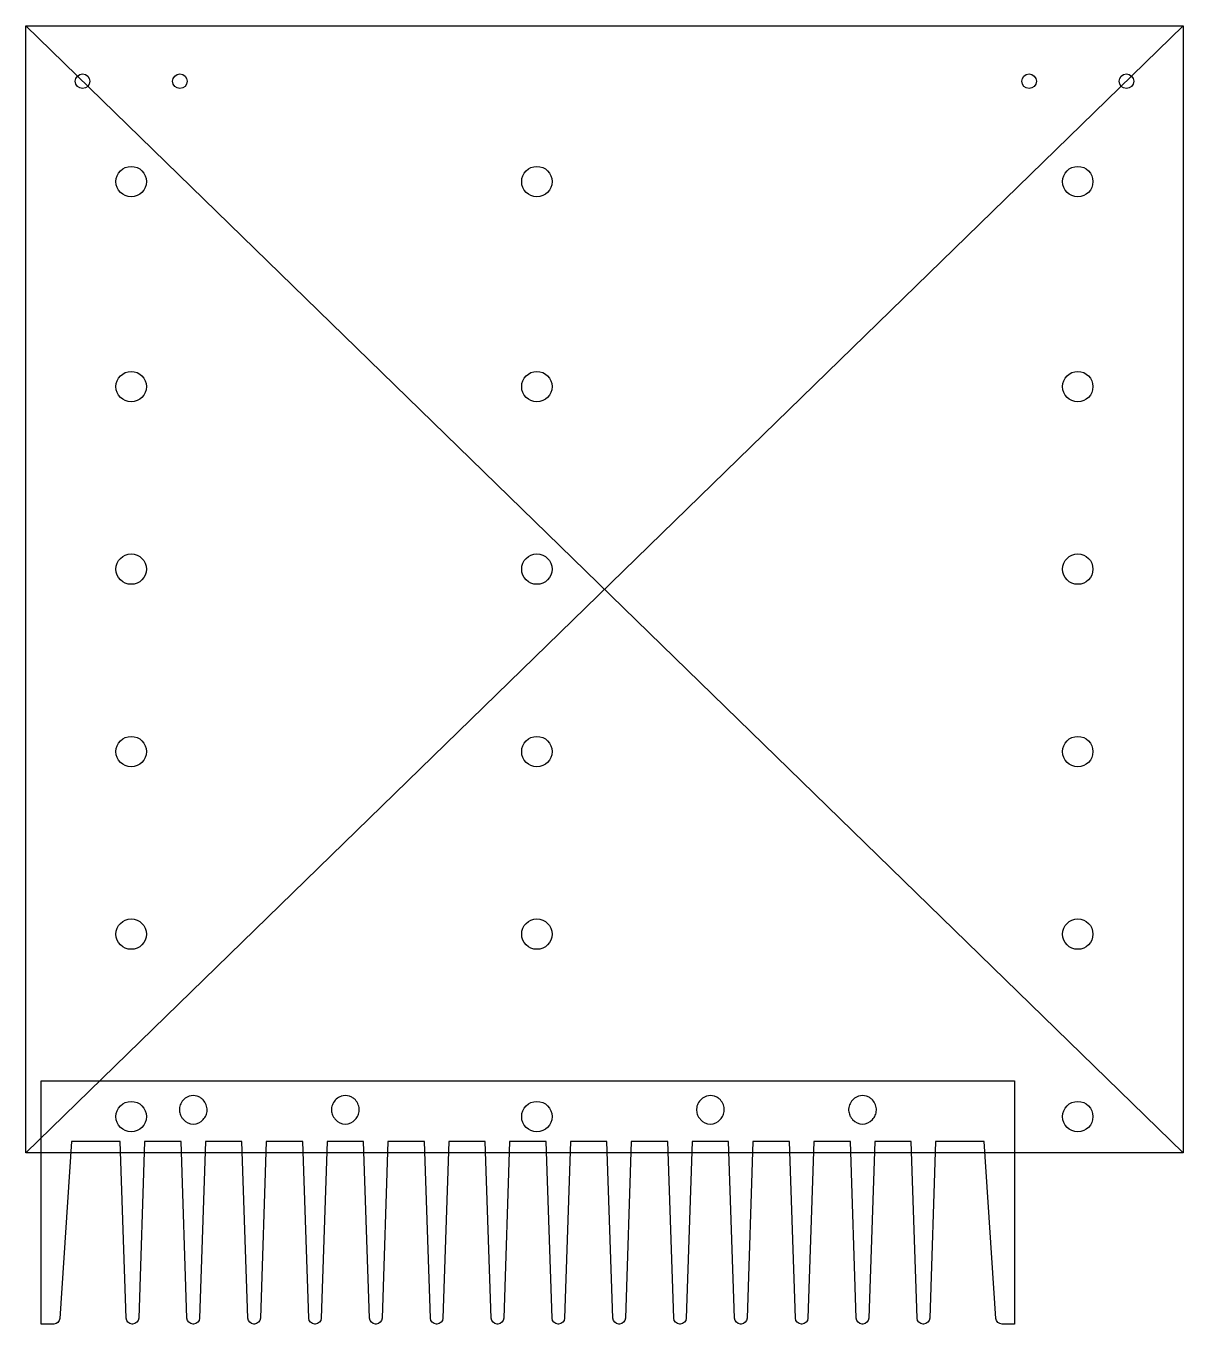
# Model space of a CAD drawing. Header units: millimetres. Extents: x -655 to -465, y -411 to -197.
import ezdxf

# ---------------------------------------------------------------- set-up
doc = ezdxf.new("R2010")
doc.units = ezdxf.units.MM
doc.layers.get('0').update_dxf_attribs({"linetype": 'CONTINUOUS'})

msp = doc.modelspace()

# ---------------------------------------------------------------- linework, layer by layer
for p, q in [((-464.79, -197.41), (-654.97, -382.68)), ((-464.79, -382.68), (-654.97, -197.41))]:
    msp.add_line(p, q)
msp.add_lwpolyline([(-464.79, -197.41), (-464.79, -382.68), (-654.97, -382.68), (-654.97, -197.41)], close=True)
msp.add_lwpolyline([(-649.4, -409.87, -0.394848), (-650.4, -410.8), (-652.47, -410.8), (-652.47, -370.8), (-492.47, -370.8), (-492.47, -410.8), (-494.53, -410.8, -0.394848), (-495.53, -409.87), (-497.47, -380.8), (-505.47, -380.8), (-506.43, -409.83, -0.404487), (-507.43, -410.8), (-507.5, -410.8, -0.404487), (-508.5, -409.83), (-509.47, -380.8), (-515.47, -380.8), (-516.43, -409.83, -0.404487), (-517.43, -410.8), (-517.5, -410.8, -0.404487), (-518.5, -409.83), (-519.47, -380.8), (-525.47, -380.8), (-526.43, -409.83, -0.404487), (-527.43, -410.8), (-527.5, -410.8, -0.404487), (-528.5, -409.83), (-529.47, -380.8), (-535.47, -380.8), (-536.43, -409.83, -0.404487), (-537.43, -410.8), (-537.5, -410.8, -0.404487), (-538.5, -409.83), (-539.47, -380.8), (-545.47, -380.8), (-546.43, -409.83, -0.404487), (-547.43, -410.8), (-547.5, -410.8, -0.404487), (-548.5, -409.83), (-549.47, -380.8), (-555.47, -380.8), (-556.43, -409.83, -0.404487), (-557.43, -410.8), (-557.5, -410.8, -0.404487), (-558.5, -409.83), (-559.47, -380.8), (-565.47, -380.8), (-566.43, -409.83, -0.404487), (-567.43, -410.8), (-567.5, -410.8, -0.404487), (-568.5, -409.83), (-569.47, -380.8), (-575.47, -380.8), (-576.43, -409.83, -0.404487), (-577.43, -410.8), (-577.5, -410.8, -0.404487), (-578.5, -409.83), (-579.47, -380.8), (-585.47, -380.8), (-586.43, -409.83, -0.404487), (-587.43, -410.8), (-587.5, -410.8, -0.404487), (-588.5, -409.83), (-589.47, -380.8), (-595.47, -380.8), (-596.43, -409.83, -0.404487), (-597.43, -410.8), (-597.5, -410.8, -0.404487), (-598.5, -409.83), (-599.47, -380.8), (-605.47, -380.8), (-606.43, -409.83, -0.404487), (-607.43, -410.8), (-607.5, -410.8, -0.404487), (-608.5, -409.83), (-609.47, -380.8), (-615.47, -380.8), (-616.43, -409.83, -0.404487), (-617.43, -410.8), (-617.5, -410.8, -0.404487), (-618.5, -409.83), (-619.47, -380.8), (-625.47, -380.8), (-626.43, -409.83, -0.404487), (-627.43, -410.8), (-627.5, -410.8, -0.404487), (-628.5, -409.83), (-629.47, -380.8), (-635.47, -380.8), (-636.43, -409.83, -0.404487), (-637.43, -410.8), (-637.5, -410.8, -0.404487), (-638.5, -409.83), (-639.47, -380.8), (-647.47, -380.8)], format="xyb", close=True)
for centre, radius in [((-645.67, -206.5), 1.2), ((-629.67, -206.5), 1.2), ((-490.09, -206.5), 1.2), ((-474.09, -206.5), 1.2), ((-637.67, -223), 2.5), ((-570.99, -223), 2.5), ((-482.09, -223), 2.5), ((-637.67, -256.7), 2.5), ((-570.99, -256.7), 2.5), ((-482.09, -256.7), 2.5), ((-637.67, -286.7), 2.5), ((-570.99, -286.7), 2.5), ((-482.09, -286.7), 2.5), ((-637.67, -316.7), 2.5), ((-570.99, -316.7), 2.5), ((-482.09, -316.7), 2.5), ((-637.67, -346.7), 2.5), ((-570.99, -346.7), 2.5), ((-482.09, -346.7), 2.5), ((-637.67, -376.7), 2.5), ((-570.99, -376.7), 2.5), ((-482.09, -376.7), 2.5)]:
    msp.add_circle(centre, radius)
for centre, radius, start, end in [((-627.47, -375.8), 2.56, 75.0195, 104.9805), ((-602.47, -375.8), 2.56, 75.0195, 104.9805), ((-542.47, -375.8), 2.56, 75.0195, 104.9805), ((-517.47, -375.8), 2.56, 75.0195, 104.9805), ((-627.47, -375.8), 2.12, 220.0753, 319.9247), ((-602.47, -375.8), 2.12, 220.0753, 319.9247), ((-542.47, -375.8), 2.12, 220.0753, 319.9247), ((-517.47, -375.8), 2.12, 220.0753, 319.9247)]:
    msp.add_arc(centre, radius, start, end)
for points, knots in [([(-628.13, -373.33), (-628.44, -373.44), (-628.72, -373.61), (-629.19, -374.04), (-629.38, -374.29), (-629.65, -374.85), (-629.73, -375.15), (-629.76, -375.75), (-629.72, -376.04), (-629.57, -376.48), (-629.49, -376.63), (-629.31, -376.92), (-629.21, -377.05), (-629.09, -377.16)], [0, 0, 0, 0, 0.0980354, 0.0980354, 0.1927994, 0.1927994, 0.2842906, 0.2842906, 0.3725078, 0.3725078, 0.4238529, 0.4238529, 0.4740226, 0.4740226, 0.4740226, 0.4740226]), ([(-625.85, -377.16), (-625.65, -376.97), (-625.48, -376.74), (-625.26, -376.21), (-625.19, -375.93), (-625.18, -375.33), (-625.23, -375.03), (-625.45, -374.46), (-625.62, -374.19), (-625.96, -373.82), (-626.11, -373.7), (-626.44, -373.48), (-626.62, -373.39), (-626.8, -373.33)], [0, 0, 0, 0, 0.0838652, 0.0838652, 0.1709951, 0.1709951, 0.2613883, 0.2613883, 0.3550431, 0.3550431, 0.4129913, 0.4129913, 0.4721196, 0.4721196, 0.4721196, 0.4721196]), ([(-603.13, -373.33), (-603.44, -373.44), (-603.72, -373.61), (-604.19, -374.04), (-604.38, -374.29), (-604.65, -374.85), (-604.73, -375.15), (-604.76, -375.75), (-604.72, -376.04), (-604.57, -376.48), (-604.49, -376.63), (-604.31, -376.92), (-604.21, -377.05), (-604.09, -377.16)], [0, 0, 0, 0, 0.0980354, 0.0980354, 0.1927994, 0.1927994, 0.2842906, 0.2842906, 0.3725078, 0.3725078, 0.4238529, 0.4238529, 0.4740226, 0.4740226, 0.4740226, 0.4740226]), ([(-600.85, -377.16), (-600.65, -376.97), (-600.48, -376.74), (-600.26, -376.21), (-600.19, -375.93), (-600.18, -375.33), (-600.23, -375.03), (-600.45, -374.46), (-600.62, -374.19), (-600.96, -373.82), (-601.11, -373.7), (-601.44, -373.48), (-601.62, -373.39), (-601.8, -373.33)], [0, 0, 0, 0, 0.0838652, 0.0838652, 0.1709951, 0.1709951, 0.2613883, 0.2613883, 0.3550431, 0.3550431, 0.4129913, 0.4129913, 0.4721196, 0.4721196, 0.4721196, 0.4721196]), ([(-543.13, -373.33), (-543.44, -373.44), (-543.72, -373.61), (-544.19, -374.04), (-544.38, -374.29), (-544.65, -374.85), (-544.73, -375.15), (-544.76, -375.75), (-544.72, -376.04), (-544.57, -376.48), (-544.49, -376.63), (-544.31, -376.92), (-544.21, -377.05), (-544.09, -377.16)], [0, 0, 0, 0, 0.0980354, 0.0980354, 0.1927994, 0.1927994, 0.2842906, 0.2842906, 0.3725078, 0.3725078, 0.4238529, 0.4238529, 0.4740226, 0.4740226, 0.4740226, 0.4740226]), ([(-540.85, -377.16), (-540.65, -376.97), (-540.48, -376.74), (-540.26, -376.21), (-540.19, -375.93), (-540.18, -375.33), (-540.23, -375.03), (-540.45, -374.46), (-540.62, -374.19), (-540.96, -373.82), (-541.11, -373.7), (-541.44, -373.48), (-541.62, -373.39), (-541.8, -373.33)], [0, 0, 0, 0, 0.0838652, 0.0838652, 0.1709951, 0.1709951, 0.2613883, 0.2613883, 0.3550431, 0.3550431, 0.4129913, 0.4129913, 0.4721196, 0.4721196, 0.4721196, 0.4721196]), ([(-518.13, -373.33), (-518.44, -373.44), (-518.72, -373.61), (-519.19, -374.04), (-519.38, -374.29), (-519.65, -374.85), (-519.73, -375.15), (-519.76, -375.75), (-519.72, -376.04), (-519.57, -376.48), (-519.49, -376.63), (-519.31, -376.92), (-519.21, -377.05), (-519.09, -377.16)], [0, 0, 0, 0, 0.0980354, 0.0980354, 0.1927994, 0.1927994, 0.2842906, 0.2842906, 0.3725078, 0.3725078, 0.4238529, 0.4238529, 0.4740226, 0.4740226, 0.4740226, 0.4740226]), ([(-515.85, -377.16), (-515.65, -376.97), (-515.48, -376.74), (-515.26, -376.21), (-515.19, -375.93), (-515.18, -375.33), (-515.23, -375.03), (-515.45, -374.46), (-515.62, -374.19), (-515.96, -373.82), (-516.11, -373.7), (-516.44, -373.48), (-516.62, -373.39), (-516.8, -373.33)], [0, 0, 0, 0, 0.0838652, 0.0838652, 0.1709951, 0.1709951, 0.2613883, 0.2613883, 0.3550431, 0.3550431, 0.4129913, 0.4129913, 0.4721196, 0.4721196, 0.4721196, 0.4721196])]:
    msp.add_open_spline(points, degree=3, knots=knots)

doc.saveas('drawing.dxf')
